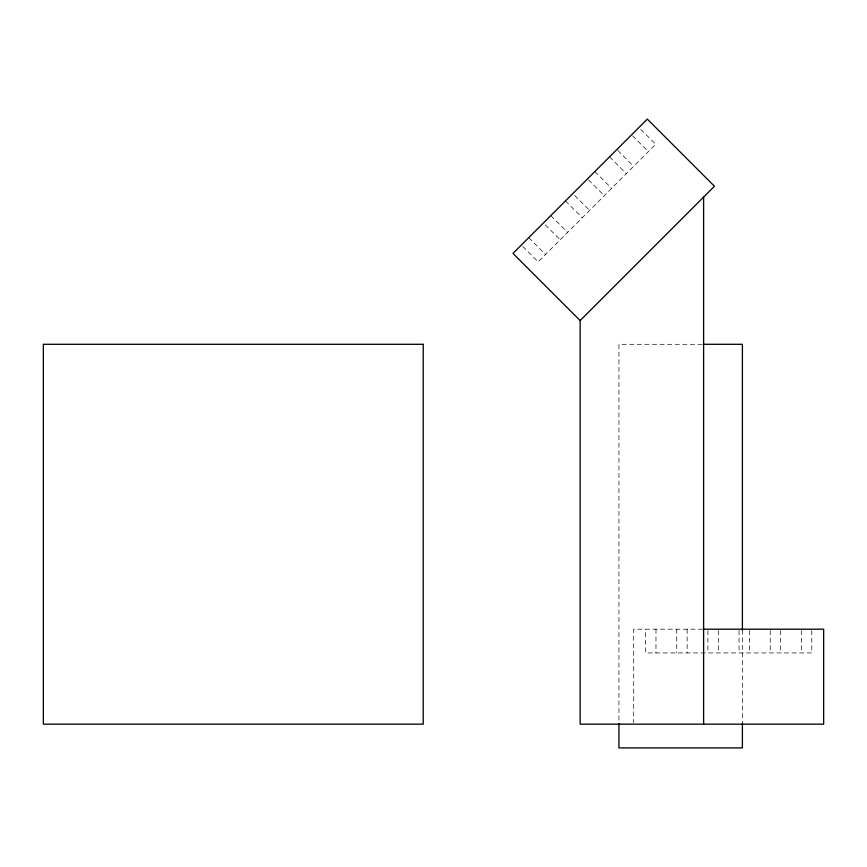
<?xml version="1.0" encoding="UTF-8"?>
<svg xmlns="http://www.w3.org/2000/svg" width="867" height="867" viewBox="0 0 867 867"><rect width="100%" height="100%" fill="white"/><g stroke="black" fill="none" stroke-linecap="round" stroke-linejoin="round"><path stroke-width="0.65" stroke-dasharray="4.33 3.25" d="M702.14 344.297L618.94 344.297L618.94 723.522M702.714 629.193L633.712 629.193L633.712 722.829M640.778 129.356L655.701 144.28L538.19 261.791L522.335 245.935M632.498 135.761L648.353 151.617M617.813 150.457L633.669 166.312M609.534 156.862L626.321 173.66M594.849 171.558L611.636 188.345M588.433 179.837L604.288 195.693M574.68 195.454L589.603 210.378M565.468 200.938L582.256 217.725M550.773 215.623L567.571 232.41M545.3 224.835L560.223 239.758M528.74 237.656L545.527 254.443M811.783 630.515L811.783 652.938L645.59 652.938L645.59 629.193M801.39 630.515L801.39 652.938M780.614 630.515L780.614 652.938M770.232 630.515L770.232 652.938M749.456 630.515L749.456 652.938M742.401 630.071L742.401 723.522M739.074 630.515L739.074 652.938M718.299 630.515L718.299 652.938M707.906 630.515L707.906 652.938M687.13 629.193L687.13 652.938M676.748 629.193L676.748 652.938M655.972 629.193L655.972 652.938"/><path stroke-width="1.3" d="M580.153 320.552L714.462 186.242L647.313 119.093L513.004 253.402L580.153 320.552L580.153 724.162L823.65 724.162L823.65 629.193L703.69 629.193M703.484 344.297L742.401 344.297L742.401 630.071M742.401 723.522L742.401 747.907L618.94 747.907L618.94 723.522M703.614 197.091L703.614 724.162M423.226 344.297L43.35 344.297L43.35 724.162L423.226 724.162L423.226 344.297"/></g></svg>
